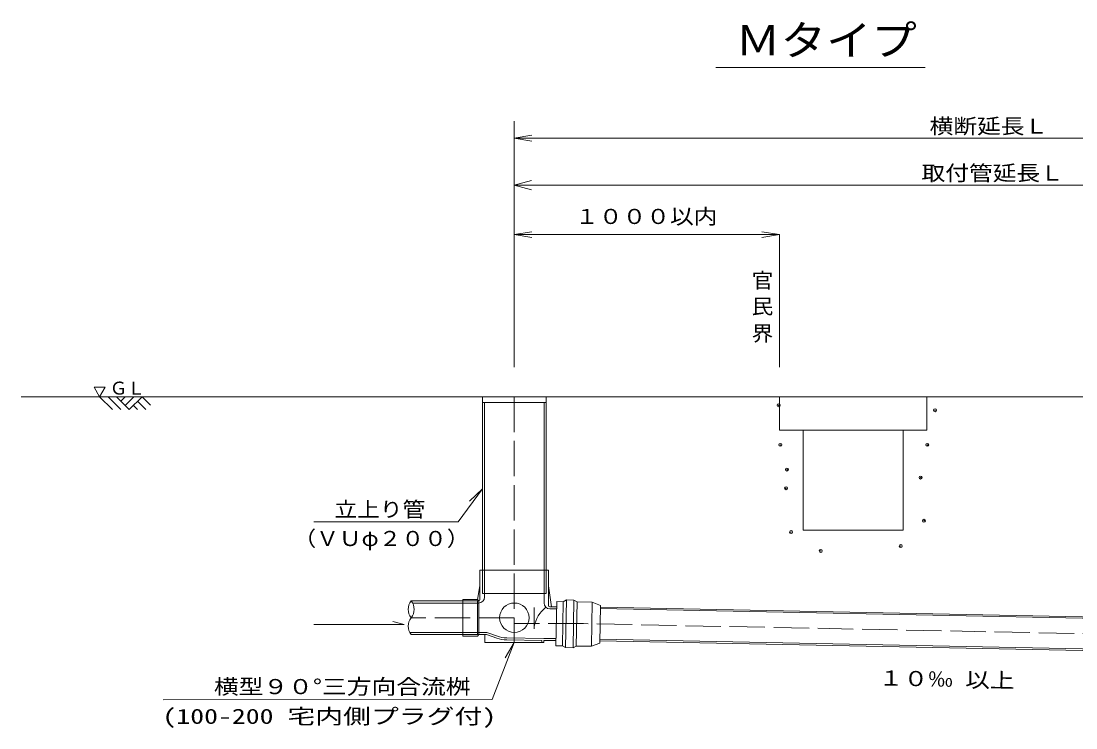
# Model space of a CAD drawing. Units: millimetres on the paper. Extents: x -398 to 406, y -282 to 282.
# Drawn here: x -62 to 117.1, y -156.2 to -36.3 of the extents above; entities that cross this region are included whole.
import ezdxf
from ezdxf.enums import TextEntityAlignment as Align

# ---------------------------------------------------------------- set-up
doc = ezdxf.new("R2010")
doc.units = ezdxf.units.MM
doc.header["$PDMODE"] = 32
doc.header["$PDSIZE"] = 0.5
doc.linetypes.add('DASHED', pattern=[7.5, 6, -1.5])
doc.layers.add('0-2__0-2__0-2_', color=7, linetype='Continuous', lineweight=18)
doc.layers.add('0-3__0-3__0-3_', color=7, linetype='Continuous', lineweight=18)
doc.styles.add('ＭＳ ゴシック', font='')
doc.styles.get('ＭＳ ゴシック').set_extended_font_data('MS Gothic')

msp = doc.modelspace()

# ---------------------------------------------------------------- linework, layer by layer
at = {"layer": '0-2__0-2__0-2_'}
for p, q in [((24.745, -55.69), (21.745, -56.19)), ((24.745, -56.69), (21.745, -56.19)), ((24.745, -72.041), (21.745, -72.541)), ((24.745, -73.041), (21.745, -72.541)), ((63.745, -72.041), (66.745, -72.541)), ((63.745, -73.041), (66.745, -72.541)), ((66.745, -105.702), (66.745, -100.041)), ((91.745, -100.041), (91.745, -105.702)), ((66.745, -105.702), (91.745, -105.702)), ((70.745, -105.702), (67.914, -105.702)), ((70.745, -122.685), (70.745, -105.702)), ((70.745, -121.202), (70.745, -105.702)), ((87.728, -105.702), (70.745, -105.702)), ((87.728, -105.702), (87.728, -122.685)), ((90.558, -105.702), (87.728, -105.702)), ((14.165, -117.784), (16.345, -115.663)), ((87.728, -122.685), (70.745, -122.685)), ((4.245, -134.691), (12.995, -134.691)), ((4.475, -135.041), (15.495, -135.041)), ((4.014, -140.041), (15.495, -140.041)), ((4.245, -140.391), (12.995, -140.391)), ((20.194, -144.357), (21.745, -141.741))]:
    msp.add_line(p, q, dxfattribs=at)
at = {"layer": '0-2__0-2__0-2_', "color": 1}
for q in [(24.642, -63.365), (191.745, -64.142), (24.642, -64.918)]:
    msp.add_line((21.745, -64.142), q, dxfattribs=at)
at = {"layer": '0-2__0-2__0-2_', "linetype": 'DASHED'}
for p, q in [((21.745, -100.041), (21.745, -141.741)), ((21.745, -137.541), (4.245, -137.541)), ((33.495, -138.541), (21.745, -138.541)), ((191.745, -141.706), (33.495, -138.541))]:
    msp.add_line(p, q, dxfattribs=at)
at = {"layer": '0-2__0-2__0-2_'}
for centre, start, end in [((6.025, -136.116), 141.33038, 218.66962), ((2.464, -136.116), 321.33038, 38.66962), ((6.025, -138.966), 141.33038, 218.66962)]:
    msp.add_arc(centre, 2.281, start, end, dxfattribs=at)
for p in [(66.619, -101.488), (93.15, -102.328), (66.899, -108.209), (91.824, -108.209), (68.019, -112.41), (90.704, -113.752), (67.879, -115.572), (91.264, -121.091), (68.719, -122.994), (87.343, -125.374), (73.76, -126.214)]:
    msp.add_point(p, dxfattribs=at)
at = {"layer": '0-3__0-3__0-3_'}
for p, q in [((55.972, -44.189), (91.495, -44.189)), ((21.745, -95.041), (21.745, -53.274)), ((21.745, -56.19), (191.745, -56.19)), ((21.745, -72.541), (66.745, -72.541)), ((66.745, -95.041), (66.745, -72.541)), ((-49.568, -98.417), (-47.693, -98.417)), ((211.745, -100.041), (-61.964, -100.041)), ((-48.63, -100.041), (-46.454, -102.217)), ((-47.208, -100.041), (-45.032, -102.217)), ((-45.786, -100.041), (-43.61, -102.217)), ((-45.7, -100.041), (-45.743, -100.084)), ((-44.278, -100.041), (-45.032, -100.795)), ((-42.855, -100.041), (-44.321, -101.506)), ((-41.433, -100.041), (-43.61, -102.217)), ((-41.433, -100.041), (-40.011, -101.463)), ((16.345, -100.041), (16.345, -133.441)), ((27.145, -100.041), (27.145, -133.441)), ((-42.898, -101.506), (-42.187, -102.217)), ((-42.187, -100.795), (-40.765, -102.217)), ((16.345, -101.041), (27.145, -101.041)), ((16.695, -134.041), (16.695, -101.041)), ((26.795, -135.041), (26.795, -101.041)), ((27.57, -129.441), (15.92, -129.441)), ((15.92, -129.441), (15.92, -134.491)), ((27.57, -135.466), (27.57, -129.441)), ((15.92, -132.107), (15.495, -134.441)), ((27.57, -132.107), (28.07, -135.666)), ((27.145, -133.441), (16.345, -133.441)), ((15.495, -134.441), (12.995, -134.441)), ((12.995, -134.441), (12.995, -140.641)), ((15.72, -134.691), (12.995, -134.691)), ((15.495, -134.441), (15.745, -134.691)), ((15.495, -134.691), (15.495, -140.391)), ((15.695, -135.041), (15.495, -135.041)), ((15.745, -134.691), (15.745, -140.391)), ((25.111, -139.426), (25.111, -135.791)), ((28.922, -135.666), (27.77, -135.666)), ((28.915, -136.041), (27.795, -136.041)), ((28.937, -134.801), (28.806, -142.28)), ((30.037, -134.821), (28.937, -134.801)), ((30.037, -134.821), (29.905, -142.299)), ((30.592, -134.528), (30.45, -142.612)), ((31.857, -134.55), (31.715, -142.634)), ((32.402, -134.862), (31.857, -134.55)), ((32.402, -134.862), (32.27, -142.341)), ((34.986, -134.908), (34.855, -142.386)), ((36.351, -135.482), (36.239, -141.861)), ((174.409, -138.758), (36.342, -135.997)), ((174.409, -138.483), (36.347, -135.722)), ((3.035, -138.71), (-12.271, -138.71)), ((3.035, -138.71), (1.103, -138.192)), ((12.995, -140.391), (17.035, -140.391)), ((15.495, -140.641), (12.995, -140.641)), ((17.095, -140.041), (15.495, -140.041)), ((15.495, -140.641), (15.745, -140.391)), ((16.745, -141.741), (16.745, -140.391)), ((18.753, -140.995), (17.035, -140.391)), ((18.869, -140.665), (17.095, -140.041)), ((26.395, -141.386), (20.449, -141.297)), ((26.745, -141.041), (20.454, -140.947)), ((26.395, -141.386), (26.395, -141.741)), ((28.827, -141.041), (26.745, -141.041)), ((26.745, -141.416), (26.745, -141.741)), ((28.821, -141.416), (26.745, -141.416)), ((174.409, -143.959), (36.251, -141.196)), ((26.745, -141.741), (16.745, -141.741)), ((21.745, -141.741), (17.991, -151.426)), ((29.905, -142.299), (28.806, -142.28)), ((30.45, -142.612), (29.905, -142.299)), ((31.715, -142.634), (30.45, -142.612)), ((32.27, -142.341), (31.715, -142.634)), ((174.409, -144.235), (36.246, -141.471)), ((17.991, -151.426), (-37.848, -151.471))]:
    msp.add_line(p, q, dxfattribs=at)
for points in [[(-49.568, -98.417), (-48.63, -100.041), (-47.693, -98.417)], [(16.345, -115.663), (12.215, -121.282), (-12.304, -121.282)], [(31.857, -134.55), (30.592, -134.528), (30.037, -134.821)], [(36.351, -135.482), (34.986, -134.908), (32.402, -134.862)], [(36.239, -141.861), (34.855, -142.386), (32.27, -142.341)]]:
    msp.add_lwpolyline(points, dxfattribs=at)
msp.add_circle((21.745, -137.541), 2.5, dxfattribs=at)
for centre, radius, start, end in [((15.695, -134.041), 1, 270, 0), ((15.72, -134.491), 0.2, 270, 0), ((30.573, -140.114), 5.566, 129.04119, 168.88616), ((27.795, -135.041), 1, 180, 270), ((27.77, -135.466), 0.2, 180, 270), ((20.528, -135.948), 5.35, 250.62173, 269.15093), ((20.528, -135.948), 5, 250.62173, 269.15093)]:
    msp.add_arc(centre, radius, start, end, dxfattribs=at)

# ---------------------------------------------------------------- texts
at = {"layer": '0-2__0-2__0-2_', "style": 'ＭＳ ゴシック'}
for s, height, width, p in [('Ｍタイプ', 5.132, 1.1, (59.26, -43.673)), ('官', 2.566, 1.05, (62.025, -82.377)), ('民', 2.566, 1.05, (62.025, -86.758)), ('界', 2.566, 1.05, (62.025, -91.352))]:
    msp.add_text(s, height=height, dxfattribs=dict(at, width=width)).set_placement(p, align=Align.BOTTOM_LEFT)
at = {"layer": '0-2__0-2__0-2_', "color": 1, "style": 'ＭＳ ゴシック', "width": 1.15}
msp.add_text('取付管延長Ｌ', height=2.566, dxfattribs=at).set_placement((90.855, -64.142), align=Align.BOTTOM_LEFT)
at = {"layer": '0-3__0-3__0-3_', "style": 'ＭＳ ゴシック'}
for s, width, p in [('横断延長Ｌ', 1.15, (92.23, -56.19)), ('１０００以内', 1.15, (32.072, -71.509)), ('立上り管', 1.1, (-8.774, -121.199)), ('（ＶＵφ２００）', 1.1, (-15.737, -126.148)), ('横型９０°三方向合流桝', 1.2, (-29.237, -151.276)), ('(100-200 宅内側プラグ付)', 1.35, (-37.974, -156.314))]:
    msp.add_text(s, height=2.566, dxfattribs=dict(at, width=width)).set_placement(p, align=Align.BOTTOM_LEFT)
msp.add_text('ＧＬ', height=2.199, dxfattribs=at).set_placement((-46.922, -100.34), align=Align.BOTTOM_LEFT)
at = {"layer": '0-3__0-3__0-3_', "style": 'ＭＳ ゴシック', "width": 1.2}
msp.add_text('１０‰ 以上', height=2.566, rotation=358.854, dxfattribs=at).set_placement((83.556, -149.787), align=Align.BOTTOM_LEFT)

doc.saveas('drawing.dxf')
